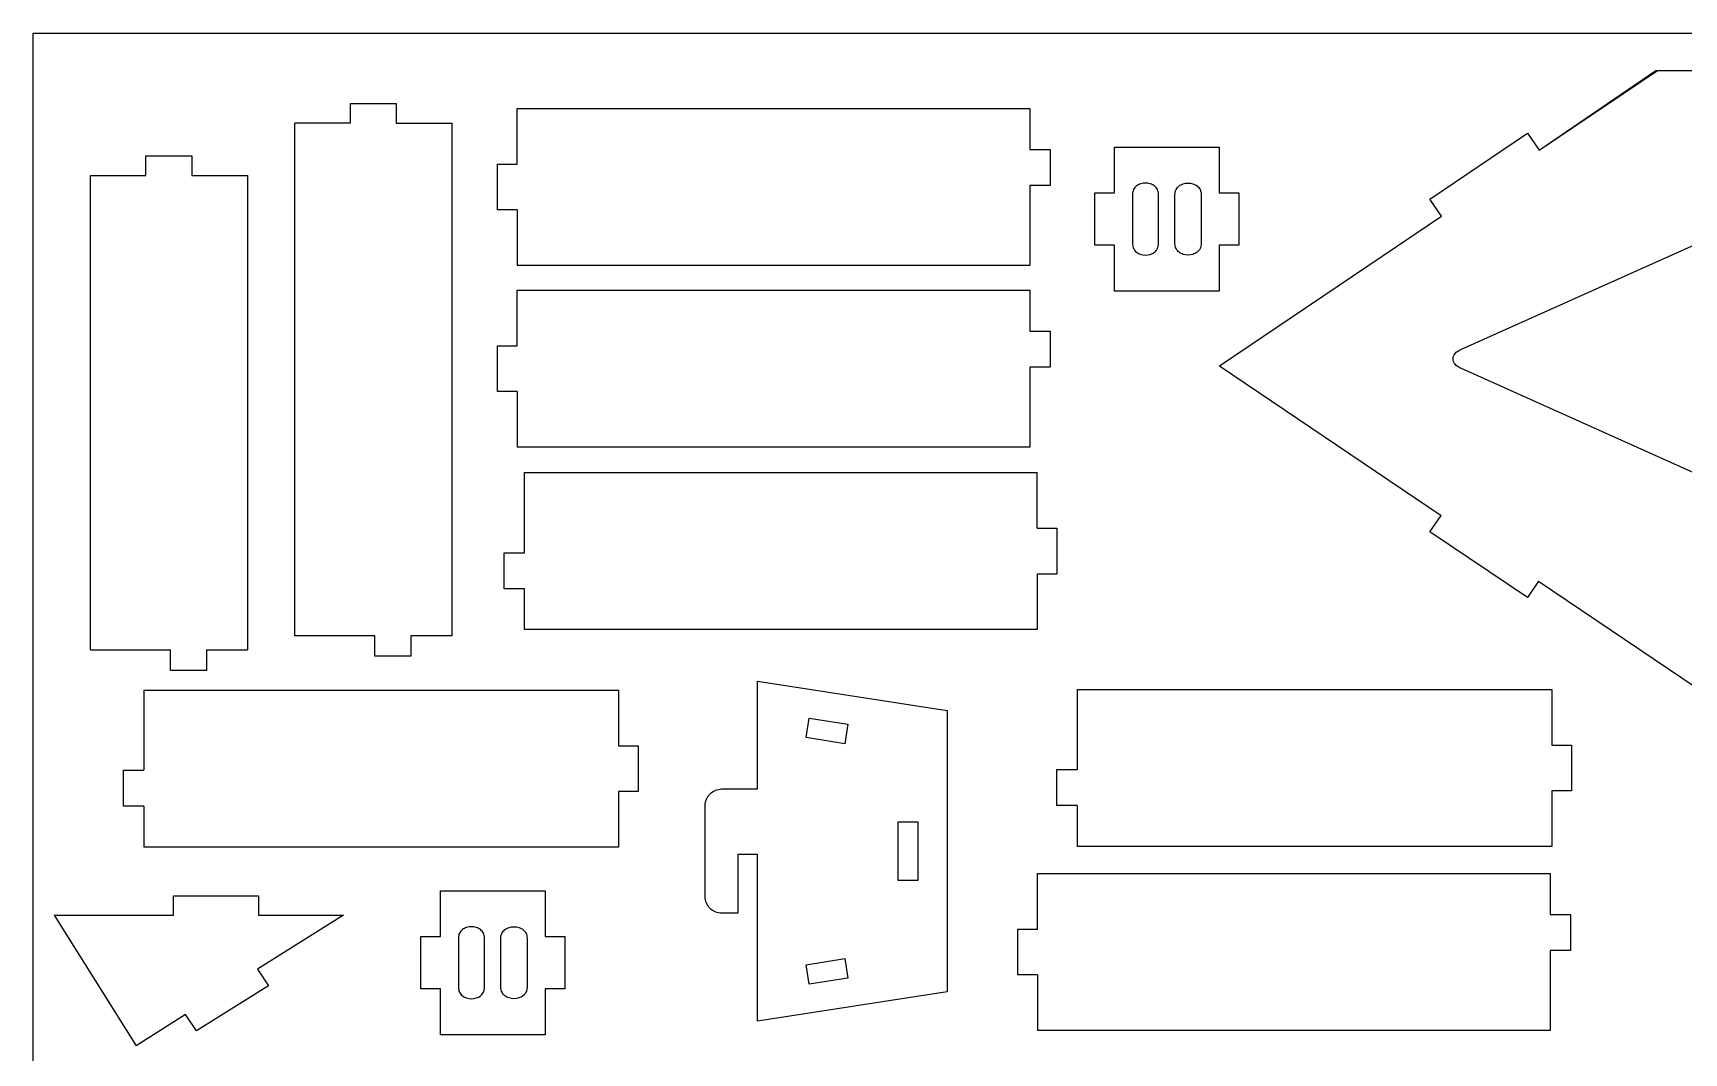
# Model space of a CAD drawing. Extents: x -7719 to 7719, y -4868 to 4868.
# Drawn here: x 2671 to 5704, y -3617 to -1743 of the extents above; entities that cross this region are included whole.
import ezdxf

# ---------------------------------------------------------------- set-up
doc = ezdxf.new("R2010")
doc.units = 0
doc.header["$MEASUREMENT"] = 0
doc.layers.get('0').update_dxf_attribs({"linetype": 'CONTINUOUS'})

msp = doc.modelspace()

# ---------------------------------------------------------------- linework, layer by layer
for p, q in [((2670.9, -1742.9), (7719.2, -1742.9)), ((2670.9, -4868), (2670.9, -1742.9)), ((5437.4, -1958.2), (5652.1, -1811.6)), ((5437.4, -1958.2), (5654.8, -1811.6)), ((5652.1, -1811.6), (5654.8, -1811.6)), ((5654.8, -1811.6), (6134.3, -1811.6)), ((3254, -1872.3), (3338.1, -1872.3)), ((3254, -1908.3), (3254, -1872.3)), ((3338.1, -1872.3), (3338.1, -1908.3)), ((3254, -1908.3), (3151.8, -1908.3)), ((3151.8, -2850.1), (3151.8, -1908.3)), ((3338.1, -1908.3), (3440.3, -1908.3)), ((3440.3, -1908.3), (3440.3, -2850.1)), ((3560, -1983.9), (3560, -1881.7)), ((3560, -1881.7), (4501.7, -1881.7)), ((4501.7, -1881.7), (4501.7, -1956.9)), ((5237, -2048.1), (5416.4, -1927.1)), ((5416.4, -1927.1), (5437.4, -1958.2)), ((2878.4, -1968.5), (2962.6, -1968.5)), ((2878.4, -2004.5), (2878.4, -1968.5)), ((2962.6, -1968.5), (2962.6, -2004.5)), ((4501.7, -1956.9), (4539.3, -1956.9)), ((4539.3, -1956.9), (4539.3, -2023)), ((4657.4, -1952.5), (4849.7, -1952.5)), ((4657.4, -2036.6), (4657.4, -1952.5)), ((4849.7, -1952.5), (4849.7, -2036.6)), ((3523.9, -1983.9), (3560, -1983.9)), ((3523.9, -2068), (3523.9, -1983.9)), ((2776.3, -2004.5), (2878.4, -2004.5)), ((2776.3, -2876.2), (2776.3, -2004.5)), ((2962.6, -2004.5), (3064.7, -2004.5)), ((3064.7, -2004.5), (3064.7, -2876.2)), ((4501.7, -2023), (4501.7, -2170.2)), ((4539.3, -2023), (4501.7, -2023)), ((4692.5, -2030.4), (4691.6, -2032.5)), ((4693.6, -2028.5), (4692.5, -2030.4)), ((4694.9, -2026.8), (4693.6, -2028.5)), ((4696.3, -2025.3), (4694.9, -2026.8)), ((4697.9, -2023.9), (4696.3, -2025.3)), ((4699.7, -2022.6), (4697.9, -2023.9)), ((4701.6, -2021.6), (4699.7, -2022.6)), ((4703.6, -2020.7), (4701.6, -2021.6)), ((4705.6, -2019.9), (4703.6, -2020.7)), ((4710, -2018.9), (4705.6, -2019.9)), ((4714.5, -2018.6), (4710, -2018.9)), ((4719, -2018.9), (4714.5, -2018.6)), ((4723.3, -2019.9), (4719, -2018.9)), ((4725.4, -2020.7), (4723.3, -2019.9)), ((4727.4, -2021.6), (4725.4, -2020.7)), ((4729.2, -2022.6), (4727.4, -2021.6)), ((4731, -2023.9), (4729.2, -2022.6)), ((4732.6, -2025.3), (4731, -2023.9)), ((4734.1, -2026.8), (4732.6, -2025.3)), ((4735.4, -2028.5), (4734.1, -2026.8)), ((4736.4, -2030.4), (4735.4, -2028.5)), ((4737.3, -2032.5), (4736.4, -2030.4)), ((4769.7, -2032.5), (4770.6, -2030.4)), ((4770.6, -2030.4), (4771.7, -2028.5)), ((4771.7, -2028.5), (4773, -2026.8)), ((4773, -2026.8), (4774.5, -2025.3)), ((4774.5, -2025.3), (4776.1, -2023.9)), ((4776.1, -2023.9), (4777.8, -2022.6)), ((4777.8, -2022.6), (4779.7, -2021.6)), ((4779.7, -2021.6), (4781.7, -2020.7)), ((4781.7, -2020.7), (4783.8, -2019.9)), ((4783.8, -2019.9), (4788.1, -2018.9)), ((4788.1, -2018.9), (4792.6, -2018.6)), ((4792.6, -2018.6), (4797.1, -2018.9)), ((4797.1, -2018.9), (4801.4, -2019.9)), ((4801.4, -2019.9), (4803.5, -2020.7)), ((4803.5, -2020.7), (4805.5, -2021.6)), ((4805.5, -2021.6), (4807.4, -2022.6)), ((4807.4, -2022.6), (4809.1, -2023.9)), ((4809.1, -2023.9), (4810.7, -2025.3)), ((4810.7, -2025.3), (4812.2, -2026.8)), ((4812.2, -2026.8), (4813.5, -2028.5)), ((4813.5, -2028.5), (4814.6, -2030.4)), ((4814.6, -2030.4), (4815.4, -2032.5)), ((4621.3, -2036.6), (4657.4, -2036.6)), ((4621.3, -2132.8), (4621.3, -2036.6)), ((4690.6, -2037.1), (4690.4, -2039.6)), ((4690.4, -2039.6), (4690.4, -2129.8)), ((4691, -2034.7), (4690.6, -2037.1)), ((4691.6, -2032.5), (4691, -2034.7)), ((4738, -2034.7), (4737.3, -2032.5)), ((4738.4, -2037.1), (4738, -2034.7)), ((4738.5, -2039.6), (4738.4, -2037.1)), ((4738.5, -2129.8), (4738.5, -2039.6)), ((4768.6, -2039.6), (4768.7, -2037.1)), ((4768.6, -2129.8), (4768.6, -2039.6)), ((4768.7, -2037.1), (4769.1, -2034.7)), ((4769.1, -2034.7), (4769.7, -2032.5)), ((4815.4, -2032.5), (4816.1, -2034.7)), ((4816.1, -2034.7), (4816.5, -2037.1)), ((4816.5, -2037.1), (4816.6, -2039.6)), ((4816.6, -2039.6), (4816.6, -2129.8)), ((4849.7, -2036.6), (4885.7, -2036.6)), ((4885.7, -2036.6), (4885.7, -2132.8)), ((5258, -2079.2), (5237, -2048.1)), ((3560, -2068), (3523.9, -2068)), ((3560, -2068), (3560, -2170.2)), ((4850.2, -2354.3), (5258, -2079.2)), ((5294.6, -2323.5), (5858, -2071.1)), ((4657.4, -2132.8), (4621.3, -2132.8)), ((4657.4, -2216.9), (4657.4, -2132.8)), ((4690.4, -2129.8), (4690.6, -2132.3)), ((4690.6, -2132.3), (4691, -2134.7)), ((4691, -2134.7), (4691.6, -2136.9)), ((4691.6, -2136.9), (4692.5, -2139)), ((4692.5, -2139), (4693.6, -2140.9)), ((4693.6, -2140.9), (4694.9, -2142.6)), ((4694.9, -2142.6), (4696.3, -2144.2)), ((4696.3, -2144.2), (4697.9, -2145.6)), ((4697.9, -2145.6), (4699.7, -2146.8)), ((4699.7, -2146.8), (4701.6, -2147.9)), ((4701.6, -2147.9), (4703.6, -2148.8)), ((4703.6, -2148.8), (4705.6, -2149.5)), ((4705.6, -2149.5), (4710, -2150.5)), ((4710, -2150.5), (4714.5, -2150.8)), ((4714.5, -2150.8), (4719, -2150.5)), ((4719, -2150.5), (4723.3, -2149.5)), ((4723.3, -2149.5), (4725.4, -2148.8)), ((4725.4, -2148.8), (4727.4, -2147.9)), ((4727.4, -2147.9), (4729.2, -2146.8)), ((4729.2, -2146.8), (4731, -2145.6)), ((4731, -2145.6), (4732.6, -2144.2)), ((4732.6, -2144.2), (4734.1, -2142.6)), ((4734.1, -2142.6), (4735.4, -2140.9)), ((4735.4, -2140.9), (4736.4, -2139)), ((4736.4, -2139), (4737.3, -2136.9)), ((4737.3, -2136.9), (4738, -2134.7)), ((4738, -2134.7), (4738.4, -2132.3)), ((4738.4, -2132.3), (4738.5, -2129.8)), ((4768.7, -2132.3), (4768.6, -2129.8)), ((4769.1, -2134.7), (4768.7, -2132.3)), ((4769.7, -2136.9), (4769.1, -2134.7)), ((4770.6, -2139), (4769.7, -2136.9)), ((4771.7, -2140.9), (4770.6, -2139)), ((4773, -2142.6), (4771.7, -2140.9)), ((4774.5, -2144.2), (4773, -2142.6)), ((4776.1, -2145.6), (4774.5, -2144.2)), ((4777.8, -2146.8), (4776.1, -2145.6)), ((4779.7, -2147.9), (4777.8, -2146.8)), ((4781.7, -2148.8), (4779.7, -2147.9)), ((4783.8, -2149.5), (4781.7, -2148.8)), ((4788.1, -2150.5), (4783.8, -2149.5)), ((4792.6, -2150.8), (4788.1, -2150.5)), ((4797.1, -2150.5), (4792.6, -2150.8)), ((4801.4, -2149.5), (4797.1, -2150.5)), ((4803.5, -2148.8), (4801.4, -2149.5)), ((4805.5, -2147.9), (4803.5, -2148.8)), ((4807.4, -2146.8), (4805.5, -2147.9)), ((4809.1, -2145.6), (4807.4, -2146.8)), ((4810.7, -2144.2), (4809.1, -2145.6)), ((4812.2, -2142.6), (4810.7, -2144.2)), ((4813.5, -2140.9), (4812.2, -2142.6)), ((4814.6, -2139), (4813.5, -2140.9)), ((4815.4, -2136.9), (4814.6, -2139)), ((4816.1, -2134.7), (4815.4, -2136.9)), ((4816.5, -2132.3), (4816.1, -2134.7)), ((4816.6, -2129.8), (4816.5, -2132.3)), ((4849.7, -2132.8), (4849.7, -2216.9)), ((4885.7, -2132.8), (4849.7, -2132.8)), ((4501.7, -2170.2), (3560, -2170.2)), ((3560, -2317.6), (3560, -2215.4)), ((3560, -2215.4), (4501.7, -2215.4)), ((4501.7, -2215.4), (4501.7, -2290.5)), ((4849.7, -2216.9), (4657.4, -2216.9)), ((4501.7, -2290.5), (4539.3, -2290.5)), ((4539.3, -2290.5), (4539.3, -2356.6)), ((3524, -2317.6), (3560, -2317.6)), ((3524, -2401.7), (3524, -2317.6)), ((5280.4, -2336.5), (5281.6, -2334)), ((5281.6, -2334), (5283.3, -2331.7)), ((5283.3, -2331.7), (5285.4, -2329.4)), ((5285.4, -2329.4), (5288, -2327.3)), ((5288, -2327.3), (5291, -2325.3)), ((5291, -2325.3), (5294.6, -2323.5)), ((4501.7, -2356.6), (4501.7, -2503.9)), ((4539.3, -2356.6), (4501.7, -2356.6)), ((4850.2, -2354.3), (5257.3, -2629)), ((5279.5, -2341.5), (5279.7, -2339)), ((5279.7, -2344), (5279.5, -2341.5)), ((5279.7, -2339), (5280.4, -2336.5)), ((5280.4, -2346.6), (5279.7, -2344)), ((5281.6, -2349), (5280.4, -2346.6)), ((5283.3, -2351.4), (5281.6, -2349)), ((5285.4, -2353.6), (5283.3, -2351.4)), ((5288, -2355.8), (5285.4, -2353.6)), ((5291, -2357.8), (5288, -2355.8)), ((5294.6, -2359.5), (5291, -2357.8)), ((5858, -2612), (5294.6, -2359.5)), ((3560, -2401.7), (3524, -2401.7)), ((3560, -2401.7), (3560, -2503.9)), ((4501.7, -2503.9), (3560, -2503.9)), ((3573.8, -2550.5), (4515.6, -2550.5)), ((3573.8, -2697.7), (3573.8, -2550.5)), ((4515.6, -2652.7), (4515.6, -2550.5)), ((5237, -2659), (5257.3, -2629)), ((4515.6, -2652.7), (4551.6, -2652.7)), ((4551.6, -2652.7), (4551.6, -2736.8)), ((5416.4, -2780), (5237, -2659)), ((3536.2, -2697.7), (3573.8, -2697.7)), ((3536.2, -2763.8), (3536.2, -2697.7)), ((4515.6, -2736.8), (4515.6, -2839)), ((4551.6, -2736.8), (4515.6, -2736.8)), ((5436.6, -2750), (5416.4, -2780)), ((5436.6, -2750), (5752.3, -2963.1)), ((3573.8, -2763.8), (3536.2, -2763.8)), ((3573.8, -2839), (3573.8, -2763.8)), ((3299.1, -2850.1), (3151.8, -2850.1)), ((3299.1, -2887.7), (3299.1, -2850.1)), ((3365.2, -2850.1), (3365.2, -2887.7)), ((3440.3, -2850.1), (3365.2, -2850.1)), ((4515.6, -2839), (3573.8, -2839)), ((2776.3, -2876.2), (2923.5, -2876.2)), ((2923.5, -2913.8), (2923.5, -2876.2)), ((2989.6, -2876.2), (2989.6, -2913.8)), ((2989.6, -2876.2), (3064.7, -2876.2)), ((3365.2, -2887.7), (3299.1, -2887.7)), ((2989.6, -2913.8), (2923.5, -2913.8)), ((4001.8, -3131.7), (4001.8, -2933.5)), ((4001.8, -2933.5), (4350.4, -2987.5)), ((2874.6, -2950.1), (2874.6, -3097.4)), ((2874.6, -2950.1), (3746.3, -2950.1)), ((3746.3, -2950.1), (3746.3, -3052.3)), ((4589.1, -2948.9), (4589.1, -3096.2)), ((4589.1, -2948.9), (5460.8, -2948.9)), ((5460.8, -2948.9), (5460.8, -3051.1)), ((4090.9, -3037.3), (4096.5, -3001.6)), ((4096.5, -3001.6), (4167.8, -3012.9)), ((4350.4, -2987.5), (4350.4, -3504.4)), ((4167.8, -3012.9), (4162.1, -3048.5)), ((3746.3, -3052.3), (3782.3, -3052.3)), ((3782.3, -3052.3), (3782.3, -3136.4)), ((4162.1, -3048.5), (4090.9, -3037.3)), ((5460.8, -3051.1), (5496.9, -3051.1)), ((5496.9, -3051.1), (5496.9, -3135.2)), ((2837, -3097.4), (2874.6, -3097.4)), ((2837, -3163.5), (2837, -3097.4)), ((4551.6, -3096.2), (4589.1, -3096.2)), ((4551.6, -3162.3), (4551.6, -3096.2)), ((3746.3, -3136.4), (3746.3, -3238.6)), ((3782.3, -3136.4), (3746.3, -3136.4)), ((3906.3, -3156.6), (3907.1, -3153.6)), ((3907.1, -3153.6), (3908.1, -3150.7)), ((3908.1, -3150.7), (3909.4, -3148)), ((3909.4, -3148), (3910.9, -3145.5)), ((3910.9, -3145.5), (3912.6, -3143.1)), ((3912.6, -3143.1), (3914.6, -3140.9)), ((3914.6, -3140.9), (3916.7, -3138.9)), ((3916.7, -3138.9), (3919.1, -3137.1)), ((3919.1, -3137.1), (3921.5, -3135.5)), ((3921.5, -3135.5), (3924.2, -3134.2)), ((3924.2, -3134.2), (3927, -3133.2)), ((3927, -3133.2), (3929.9, -3132.4)), ((3929.9, -3132.4), (3932.9, -3131.9)), ((3932.9, -3131.9), (3935.9, -3131.7)), ((3935.9, -3131.7), (4001.8, -3131.7)), ((5460.8, -3135.2), (5460.8, -3237.4)), ((5496.9, -3135.2), (5460.8, -3135.2)), ((2874.6, -3163.5), (2837, -3163.5)), ((2874.6, -3163.5), (2874.6, -3238.6)), ((3905.7, -3162.8), (3905.8, -3159.6)), ((3905.7, -3329.1), (3905.7, -3162.8)), ((3905.8, -3159.6), (3906.3, -3156.6)), ((4589.1, -3162.3), (4551.6, -3162.3)), ((4589.1, -3162.3), (4589.1, -3237.4)), ((4260.3, -3191.9), (4296.3, -3191.9)), ((4260.3, -3300.1), (4260.3, -3191.9)), ((4296.3, -3191.9), (4296.3, -3300.1)), ((3746.3, -3238.6), (2874.6, -3238.6)), ((5460.8, -3237.4), (4589.1, -3237.4)), ((3965.8, -3251.9), (3965.8, -3360.1)), ((4001.8, -3251.9), (3965.8, -3251.9)), ((4001.8, -3558.5), (4001.8, -3251.9)), ((4296.3, -3300.1), (4260.3, -3300.1)), ((4515.9, -3389.2), (4515.9, -3287)), ((4515.9, -3287), (5457.7, -3287)), ((5457.7, -3287), (5457.7, -3362.1)), ((2928.8, -3327.8), (3085, -3327.8)), ((2928.8, -3363.8), (2928.8, -3327.8)), ((3085, -3327.8), (3085, -3363.8)), ((3419.2, -3318.7), (3611.5, -3318.7)), ((3419.2, -3402.9), (3419.2, -3318.7)), ((3611.5, -3318.7), (3611.5, -3402.9)), ((3905.8, -3332.2), (3905.7, -3329.1)), ((3906.3, -3335.3), (3905.8, -3332.2)), ((3907.1, -3338.3), (3906.3, -3335.3)), ((2709.8, -3363.8), (2928.8, -3363.8)), ((2709.8, -3363.8), (2860.4, -3603.3)), ((3241.3, -3363.8), (3083.5, -3463)), ((3085, -3363.8), (3241.3, -3363.8)), ((3908.1, -3341.1), (3907.1, -3338.3)), ((3909.4, -3343.8), (3908.1, -3341.1)), ((3910.9, -3346.4), (3909.4, -3343.8)), ((3912.6, -3348.8), (3910.9, -3346.4)), ((3914.6, -3351), (3912.6, -3348.8)), ((3916.7, -3353), (3914.6, -3351)), ((3919.1, -3354.8), (3916.7, -3353)), ((3921.5, -3356.4), (3919.1, -3354.8)), ((3924.2, -3357.7), (3921.5, -3356.4)), ((3927, -3358.7), (3924.2, -3357.7)), ((3929.9, -3359.5), (3927, -3358.7)), ((3932.9, -3360), (3929.9, -3359.5)), ((3935.9, -3360.1), (3932.9, -3360)), ((3965.8, -3360.1), (3935.9, -3360.1)), ((5457.7, -3362.1), (5495.3, -3362.1)), ((5495.3, -3362.1), (5495.3, -3428.2)), ((3455.4, -3394.8), (3454.3, -3396.7)), ((3456.7, -3393), (3455.4, -3394.8)), ((3458.1, -3391.5), (3456.7, -3393)), ((3459.7, -3390.1), (3458.1, -3391.5)), ((3461.5, -3388.9), (3459.7, -3390.1)), ((3463.4, -3387.8), (3461.5, -3388.9)), ((3465.4, -3386.9), (3463.4, -3387.8)), ((3467.4, -3386.1), (3465.4, -3386.9)), ((3471.8, -3385.2), (3467.4, -3386.1)), ((3476.3, -3384.8), (3471.8, -3385.2)), ((3480.8, -3385.2), (3476.3, -3384.8)), ((3485.1, -3386.1), (3480.8, -3385.2)), ((3487.2, -3386.9), (3485.1, -3386.1)), ((3489.2, -3387.8), (3487.2, -3386.9)), ((3491, -3388.9), (3489.2, -3387.8)), ((3492.8, -3390.1), (3491, -3388.9)), ((3494.4, -3391.5), (3492.8, -3390.1)), ((3495.9, -3393), (3494.4, -3391.5)), ((3497.2, -3394.8), (3495.9, -3393)), ((3498.2, -3396.7), (3497.2, -3394.8)), ((3532.4, -3396.7), (3533.5, -3394.8)), ((3533.5, -3394.8), (3534.8, -3393)), ((3534.8, -3393), (3536.3, -3391.5)), ((3536.3, -3391.5), (3537.9, -3390.1)), ((3537.9, -3390.1), (3539.6, -3388.9)), ((3539.6, -3388.9), (3541.5, -3387.8)), ((3541.5, -3387.8), (3543.5, -3386.9)), ((3543.5, -3386.9), (3545.6, -3386.1)), ((3545.6, -3386.1), (3549.9, -3385.2)), ((3549.9, -3385.2), (3554.4, -3384.8)), ((3554.4, -3384.8), (3558.9, -3385.2)), ((3558.9, -3385.2), (3563.2, -3386.1)), ((3563.2, -3386.1), (3565.3, -3386.9)), ((3565.3, -3386.9), (3567.3, -3387.8)), ((3567.3, -3387.8), (3569.2, -3388.9)), ((3569.2, -3388.9), (3570.9, -3390.1)), ((3570.9, -3390.1), (3572.5, -3391.5)), ((3572.5, -3391.5), (3574, -3393)), ((3574, -3393), (3575.3, -3394.8)), ((3575.3, -3394.8), (3576.4, -3396.7)), ((4479.9, -3389.2), (4515.9, -3389.2)), ((4479.9, -3473.3), (4479.9, -3389.2)), ((3383.1, -3402.9), (3419.2, -3402.9)), ((3383.1, -3499), (3383.1, -3402.9)), ((3452.4, -3403.3), (3452.2, -3405.9)), ((3452.2, -3405.9), (3452.2, -3496)), ((3452.8, -3400.9), (3452.4, -3403.3)), ((3453.4, -3398.7), (3452.8, -3400.9)), ((3454.3, -3396.7), (3453.4, -3398.7)), ((3499.1, -3398.7), (3498.2, -3396.7)), ((3499.8, -3400.9), (3499.1, -3398.7)), ((3500.2, -3403.3), (3499.8, -3400.9)), ((3500.3, -3405.9), (3500.2, -3403.3)), ((3500.3, -3496), (3500.3, -3405.9)), ((3530.4, -3405.9), (3530.5, -3403.3)), ((3530.4, -3496), (3530.4, -3405.9)), ((3530.5, -3403.3), (3530.9, -3400.9)), ((3530.9, -3400.9), (3531.5, -3398.7)), ((3531.5, -3398.7), (3532.4, -3396.7)), ((3576.4, -3396.7), (3577.3, -3398.7)), ((3577.3, -3398.7), (3577.9, -3400.9)), ((3577.9, -3400.9), (3578.3, -3403.3)), ((3578.3, -3403.3), (3578.4, -3405.9)), ((3578.4, -3405.9), (3578.4, -3496)), ((3611.5, -3402.9), (3647.6, -3402.9)), ((3647.6, -3402.9), (3647.6, -3499)), ((4090.9, -3454.7), (4162.1, -3443.4)), ((4096.5, -3490.3), (4090.9, -3454.7)), ((4162.1, -3443.4), (4167.8, -3479)), ((5457.7, -3428.2), (5457.7, -3575.5)), ((5495.3, -3428.2), (5457.7, -3428.2)), ((3083.5, -3463), (3103.5, -3493.2)), ((4167.8, -3479), (4096.5, -3490.3)), ((4515.9, -3473.3), (4479.9, -3473.3)), ((4515.9, -3473.3), (4515.9, -3575.5)), ((3103.5, -3493.2), (2971, -3576)), ((3419.2, -3499), (3383.1, -3499)), ((3419.2, -3583.2), (3419.2, -3499)), ((3452.2, -3496), (3452.4, -3498.6)), ((3452.4, -3498.6), (3452.8, -3500.9)), ((3452.8, -3500.9), (3453.4, -3503.2)), ((3453.4, -3503.2), (3454.3, -3505.2)), ((3454.3, -3505.2), (3455.4, -3507.1)), ((3455.4, -3507.1), (3456.7, -3508.8)), ((3456.7, -3508.8), (3458.1, -3510.4)), ((3458.1, -3510.4), (3459.7, -3511.8)), ((3459.7, -3511.8), (3461.5, -3513)), ((3461.5, -3513), (3463.4, -3514.1)), ((3463.4, -3514.1), (3465.4, -3515)), ((3465.4, -3515), (3467.4, -3515.7)), ((3467.4, -3515.7), (3471.8, -3516.7)), ((3471.8, -3516.7), (3476.3, -3517)), ((3476.3, -3517), (3480.8, -3516.7)), ((3480.8, -3516.7), (3485.1, -3515.7)), ((3485.1, -3515.7), (3487.2, -3515)), ((3487.2, -3515), (3489.2, -3514.1)), ((3489.2, -3514.1), (3491, -3513)), ((3491, -3513), (3492.8, -3511.8)), ((3492.8, -3511.8), (3494.4, -3510.4)), ((3494.4, -3510.4), (3495.9, -3508.8)), ((3495.9, -3508.8), (3497.2, -3507.1)), ((3497.2, -3507.1), (3498.2, -3505.2)), ((3498.2, -3505.2), (3499.1, -3503.2)), ((3499.1, -3503.2), (3499.8, -3500.9)), ((3499.8, -3500.9), (3500.2, -3498.6)), ((3500.2, -3498.6), (3500.3, -3496)), ((3530.5, -3498.6), (3530.4, -3496)), ((3530.9, -3500.9), (3530.5, -3498.6)), ((3531.5, -3503.2), (3530.9, -3500.9)), ((3532.4, -3505.2), (3531.5, -3503.2)), ((3533.5, -3507.1), (3532.4, -3505.2)), ((3534.8, -3508.8), (3533.5, -3507.1)), ((3536.3, -3510.4), (3534.8, -3508.8)), ((3537.9, -3511.8), (3536.3, -3510.4)), ((3539.6, -3513), (3537.9, -3511.8)), ((3541.5, -3514.1), (3539.6, -3513)), ((3543.5, -3515), (3541.5, -3514.1)), ((3545.6, -3515.7), (3543.5, -3515)), ((3549.9, -3516.7), (3545.6, -3515.7)), ((3554.4, -3517), (3549.9, -3516.7)), ((3558.9, -3516.7), (3554.4, -3517)), ((3563.2, -3515.7), (3558.9, -3516.7)), ((3565.3, -3515), (3563.2, -3515.7)), ((3567.3, -3514.1), (3565.3, -3515)), ((3569.2, -3513), (3567.3, -3514.1)), ((3570.9, -3511.8), (3569.2, -3513)), ((3572.5, -3510.4), (3570.9, -3511.8)), ((3574, -3508.8), (3572.5, -3510.4)), ((3575.3, -3507.1), (3574, -3508.8)), ((3576.4, -3505.2), (3575.3, -3507.1)), ((3577.3, -3503.2), (3576.4, -3505.2)), ((3577.9, -3500.9), (3577.3, -3503.2)), ((3578.3, -3498.6), (3577.9, -3500.9)), ((3578.4, -3496), (3578.3, -3498.6)), ((3611.5, -3499), (3611.5, -3583.2)), ((3647.6, -3499), (3611.5, -3499)), ((4350.4, -3504.4), (4001.8, -3558.5)), ((2951.3, -3546.2), (2860.4, -3603.3)), ((2971, -3576), (2951.3, -3546.2)), ((5457.7, -3575.5), (4515.9, -3575.5)), ((3611.5, -3583.2), (3419.2, -3583.2))]:
    msp.add_line(p, q)

doc.saveas('drawing.dxf')
